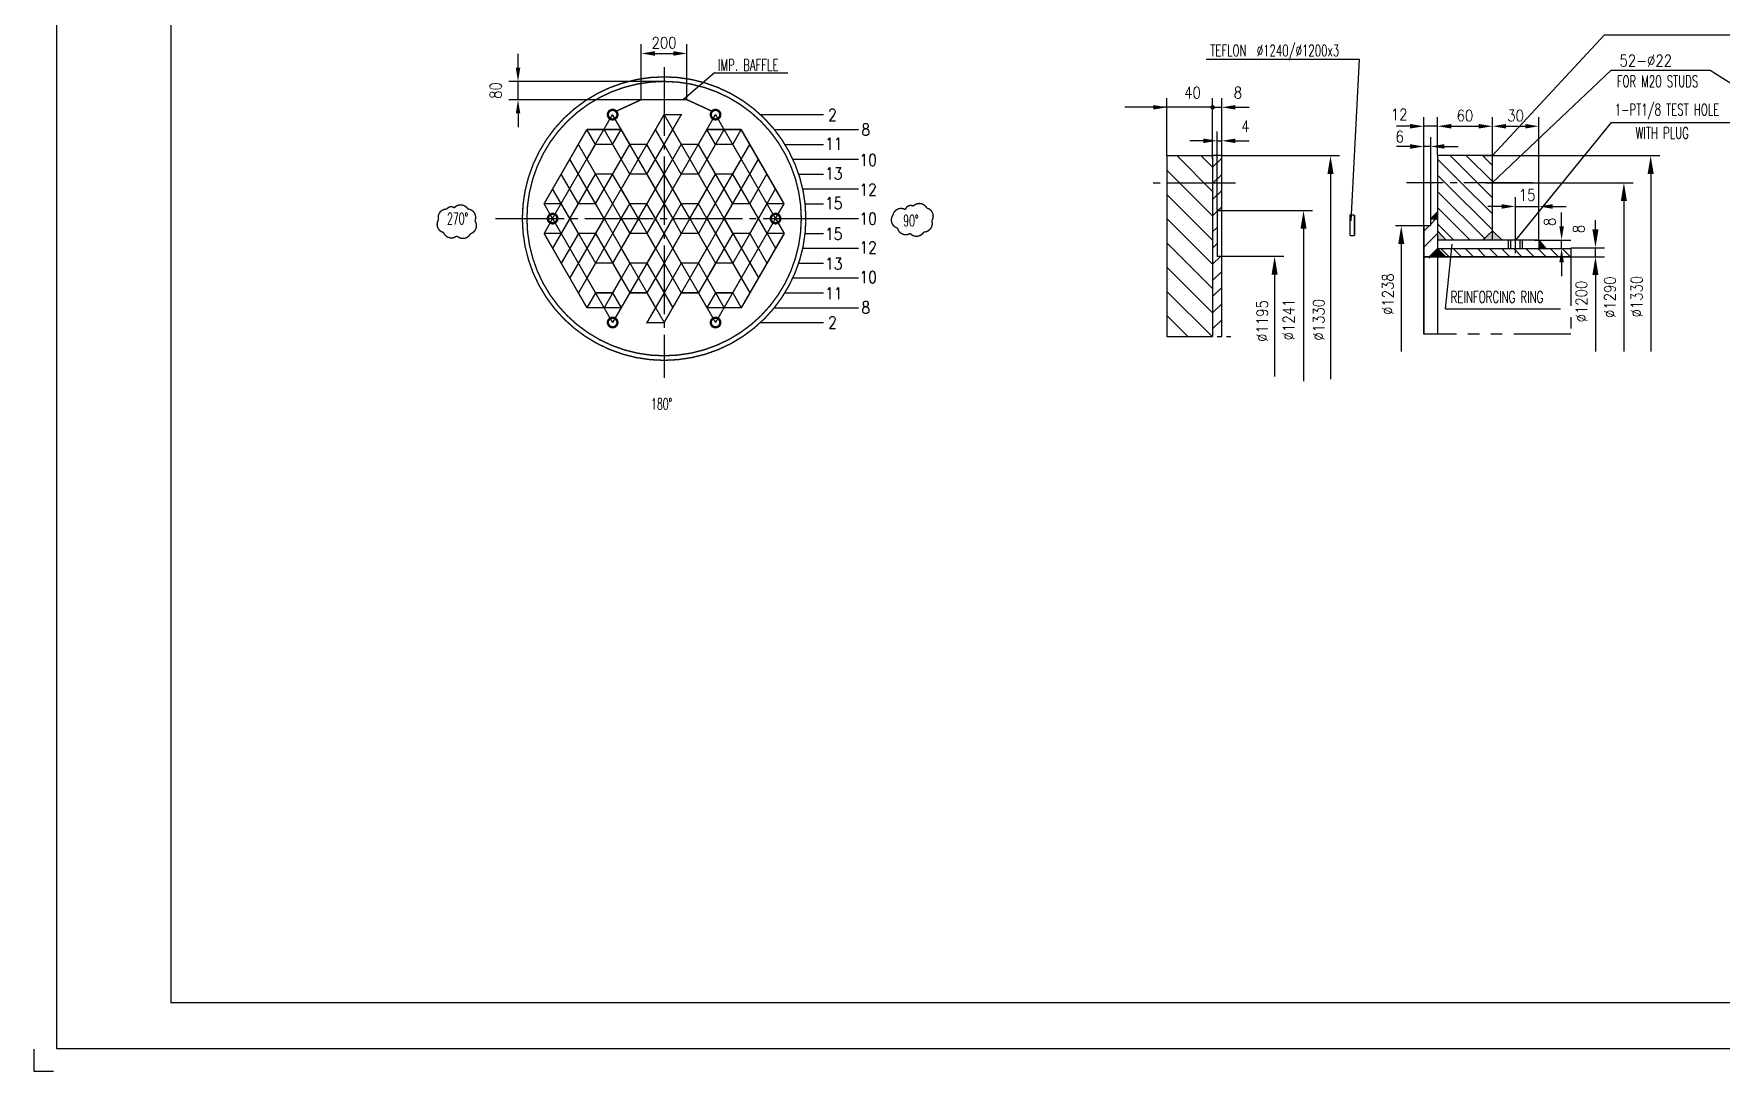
# Model space of a CAD drawing. Extents: x -5 to 1212, y -727 to 440.
# Drawn here: x -5 to 364, y -5 to 221.9 of the extents above; entities that cross this region are included whole.
import ezdxf
from ezdxf.enums import TextEntityAlignment as Align

# ---------------------------------------------------------------- set-up
doc = ezdxf.new("R2010")
doc.units = 0
doc.header["$MEASUREMENT"] = 0
for name, pattern in [('CENTER', [19.5, 15, -1.5, 1.5, -1.5]), ('DIVIDE', [15, 10, -1, 1, -1, 1, -1]), ('PHANTOM', [25, 12.5, -2.5, 2.5, -2.5, 2.5, -2.5])]:
    doc.linetypes.add(name, pattern=pattern)
doc.layers.get('0').update_dxf_attribs({"linetype": 'CONTINUOUS'})
doc.layers.get('DEFPOINTS').update_dxf_attribs({"linetype": 'CONTINUOUS'})
for name, color, linetype in [('1', 2, 'CONTINUOUS'), ('2', 1, 'CONTINUOUS'), ('3', 3, 'CENTER'), ('4', 3, 'PHANTOM'), ('DIM', 4, 'CONTINUOUS')]:
    doc.layers.add(name, color=color, linetype=linetype)
doc.styles.add('SBHZ', font='ROMANS.SHX', dxfattribs={"width": 0.85, "bigfont": 'tcc_hzdx.shx'})
doc.styles.get("Standard").update_dxf_attribs({"font": 'TXT.shx'})
doc.dimstyles.get("Standard").update_dxf_attribs({"dimtxt": 0.18, "dimasz": 0.18, "dimexe": 0.18, "dimexo": 0.0625, "dimgap": 0.09, "dimtad": 0, "dimtih": 1, "dimtoh": 1, "dimdec": 4, "dimzin": 0, "dimdsep": 46, "dimtxsty": 'Standard', "dimcen": 0.09, "dimadec": 0, "dimazin": 0, "dimtfac": 1, "dimtdec": 4, "dimtofl": 0, "dimtmove": 0, "dimatfit": 3, "dimfxl": 0, "dimtolj": 1, "dimtzin": 0, "dimarcsym": 0})

# ---------------------------------------------------------------- blocks, each defined once
blk = doc.blocks.new('*D26')
at = {"layer": 'DEFPOINTS', "color": 0}
for p in [(254.79, 198.49), (253.79, 183.24), (254.79, 183.24)]:
    blk.add_point(p, dxfattribs=at)
at = {"layer": 'DIM', "color": 0}
for p, q in [((253.79, 183.31), (253.79, 200.49)), ((254.79, 183.31), (254.79, 200.49)), ((250.79, 198.49), (247.79, 198.49)), ((253.79, 198.49), (254.79, 198.49)), ((257.79, 198.49), (260.79, 198.49))]:
    blk.add_line(p, q, dxfattribs=at)
for points in [[(250.79, 198.99), (250.79, 197.99), (253.79, 198.49)], [(257.79, 198.99), (257.79, 197.99), (254.79, 198.49)]]:
    blk.add_solid(points, dxfattribs=at)
at = {"layer": 'DIM', "color": 0, "insert": (259.96, 201.69), "char_height": 2.5, "attachment_point": 5, "style": 'SBHZ'}
blk.add_mtext('\\A1;4', dxfattribs=at)
blk = doc.blocks.new('*D59')
at = {"layer": 'DEFPOINTS', "color": 0}
for p in [(100.9, 211.48), (132.84, 211.48), (129.3, 207.48)]:
    blk.add_point(p, dxfattribs=at)
at = {"layer": 'DIM', "color": 0}
for p, q in [((100.9, 214.48), (100.9, 217.48)), ((132.78, 211.48), (98.9, 211.48)), ((100.9, 207.48), (100.9, 211.48)), ((129.24, 207.48), (98.9, 207.48)), ((100.9, 204.48), (100.9, 201.48))]:
    blk.add_line(p, q, dxfattribs=at)
for points in [[(100.4, 214.48), (101.4, 214.48), (100.9, 211.48)], [(100.4, 204.48), (101.4, 204.48), (100.9, 207.48)]]:
    blk.add_solid(points, dxfattribs=at)
at = {"layer": 'DIM', "color": 0, "insert": (96.02, 209.48), "char_height": 2.5, "attachment_point": 5, "rotation": 90, "style": 'SBHZ'}
blk.add_mtext('\\A1;80', dxfattribs=at)
blk = doc.blocks.new('*D60')
at = {"layer": 'DEFPOINTS', "color": 0}
for p in [(137.84, 217.59), (127.84, 207.48), (137.84, 207.48)]:
    blk.add_point(p, dxfattribs=at)
at = {"layer": 'DIM', "color": 0}
for p, q in [((127.84, 207.54), (127.84, 219.59)), ((137.84, 207.54), (137.84, 219.59)), ((130.84, 217.59), (134.84, 217.59))]:
    blk.add_line(p, q, dxfattribs=at)
for points in [[(130.84, 218.09), (130.84, 217.09), (127.84, 217.59)], [(134.84, 218.09), (134.84, 217.09), (137.84, 217.59)]]:
    blk.add_solid(points, dxfattribs=at)
at = {"layer": 'DIM', "color": 0, "insert": (132.84, 219.93), "char_height": 2.5, "attachment_point": 5, "style": 'SBHZ'}
blk.add_mtext('\\A1;200', dxfattribs=at)
blk = doc.blocks.new('*D115')
at = {"layer": 'DEFPOINTS', "color": 0}
for p in [(324.14, 201.67), (313.98, 195.37), (324.14, 176.78)]:
    blk.add_point(p, dxfattribs=at)
at = {"layer": 'DIM', "color": 0}
for p, q in [((313.98, 195.43), (313.98, 203.67)), ((324.14, 176.84), (324.14, 203.67)), ((316.98, 201.67), (321.14, 201.67))]:
    blk.add_line(p, q, dxfattribs=at)
for points in [[(316.98, 202.17), (316.98, 201.17), (313.98, 201.67)], [(321.14, 202.17), (321.14, 201.17), (324.14, 201.67)]]:
    blk.add_solid(points, dxfattribs=at)
at = {"layer": 'DIM', "color": 0, "insert": (319.06, 204.01), "char_height": 2.5, "attachment_point": 5, "style": 'SBHZ'}
blk.add_mtext('\\A1;30', dxfattribs=at)
blk = doc.blocks.new('*D116')
at = {"layer": 'DEFPOINTS', "color": 0}
for p in [(298.98, 197.25), (298.98, 179.91), (300.48, 179.91)]:
    blk.add_point(p, dxfattribs=at)
at = {"layer": 'DIM', "color": 0}
for p, q in [((295.98, 197.25), (292.98, 197.25)), ((298.98, 179.97), (298.98, 199.25)), ((300.48, 197.25), (298.98, 197.25)), ((300.48, 179.97), (300.48, 199.25)), ((303.48, 197.25), (306.48, 197.25))]:
    blk.add_line(p, q, dxfattribs=at)
for points in [[(295.98, 197.75), (295.98, 196.75), (298.98, 197.25)], [(303.48, 197.75), (303.48, 196.75), (300.48, 197.25)]]:
    blk.add_solid(points, dxfattribs=at)
at = {"layer": 'DIM', "color": 0, "insert": (293.7, 199.4), "char_height": 2.5, "attachment_point": 5, "style": 'SBHZ'}
blk.add_mtext('\\A1;6', dxfattribs=at)
blk = doc.blocks.new('*D117')
at = {"layer": 'DEFPOINTS', "color": 0}
for p in [(298.98, 201.67), (301.98, 195.37), (298.98, 168.05)]:
    blk.add_point(p, dxfattribs=at)
at = {"layer": 'DIM', "color": 0}
for p, q in [((298.98, 168.11), (298.98, 203.67)), ((301.98, 195.43), (301.98, 203.67)), ((295.98, 201.67), (292.98, 201.67)), ((301.98, 201.67), (298.98, 201.67)), ((304.98, 201.67), (307.98, 201.67))]:
    blk.add_line(p, q, dxfattribs=at)
for points in [[(295.98, 202.17), (295.98, 201.17), (298.98, 201.67)], [(304.98, 202.17), (304.98, 201.17), (301.98, 201.67)]]:
    blk.add_solid(points, dxfattribs=at)
at = {"layer": 'DIM', "color": 0, "insert": (293.59, 204.23), "char_height": 2.5, "attachment_point": 5, "style": 'SBHZ'}
blk.add_mtext('\\A1;12', dxfattribs=at)
blk = doc.blocks.new('*D118')
at = {"layer": 'DEFPOINTS', "color": 0}
for p in [(313.98, 201.67), (301.98, 195.31), (313.98, 195.31)]:
    blk.add_point(p, dxfattribs=at)
at = {"layer": 'DIM', "color": 0}
for p, q in [((301.98, 195.37), (301.98, 203.67)), ((313.98, 195.37), (313.98, 203.67)), ((304.98, 201.67), (310.98, 201.67))]:
    blk.add_line(p, q, dxfattribs=at)
for points in [[(304.98, 202.17), (304.98, 201.17), (301.98, 201.67)], [(310.98, 202.17), (310.98, 201.17), (313.98, 201.67)]]:
    blk.add_solid(points, dxfattribs=at)
at = {"layer": 'DIM', "color": 0, "insert": (307.98, 204.01), "char_height": 2.5, "attachment_point": 5, "style": 'SBHZ'}
blk.add_mtext('\\A1;60', dxfattribs=at)
blk = doc.blocks.new('*D119')
at = {"layer": 'DEFPOINTS', "color": 0}
for p in [(324.14, 184.13), (319, 179.41), (324.14, 179.41)]:
    blk.add_point(p, dxfattribs=at)
at = {"layer": 'DIM', "color": 0}
for p, q in [((319, 179.47), (319, 186.13)), ((324.14, 179.47), (324.14, 186.13)), ((316, 184.13), (313, 184.13)), ((319, 184.13), (324.14, 184.13)), ((327.14, 184.13), (330.14, 184.13))]:
    blk.add_line(p, q, dxfattribs=at)
for points in [[(316, 184.63), (316, 183.63), (319, 184.13)], [(327.14, 184.63), (327.14, 183.63), (324.14, 184.13)]]:
    blk.add_solid(points, dxfattribs=at)
at = {"layer": 'DIM', "color": 0, "insert": (321.57, 186.64), "char_height": 2.5, "attachment_point": 5, "style": 'SBHZ'}
blk.add_mtext('\\A1;15', dxfattribs=at)
blk = doc.blocks.new('*D120')
at = {"layer": 'DEFPOINTS', "color": 0}
for p in [(323.12, 176.78), (323.12, 174.91), (329.11, 176.78)]:
    blk.add_point(p, dxfattribs=at)
at = {"layer": 'DIM', "color": 0}
for p, q in [((329.11, 179.78), (329.11, 182.78)), ((323.18, 176.78), (331.11, 176.78)), ((323.18, 174.91), (331.11, 174.91)), ((329.11, 174.91), (329.11, 176.78)), ((329.11, 171.91), (329.11, 168.91))]:
    blk.add_line(p, q, dxfattribs=at)
for points in [[(328.61, 179.78), (329.61, 179.78), (329.11, 176.78)], [(328.61, 171.91), (329.61, 171.91), (329.11, 174.91)]]:
    blk.add_solid(points, dxfattribs=at)
at = {"layer": 'DIM', "color": 0, "insert": (326.52, 180.75), "char_height": 2.5, "attachment_point": 5, "rotation": 90, "style": 'SBHZ'}
blk.add_mtext('\\A1;8', dxfattribs=at)
blk = doc.blocks.new('*D121')
at = {"layer": 'DEFPOINTS', "color": 0}
for p in [(331.07, 175.11), (336.51, 175.11), (331.07, 173.11)]:
    blk.add_point(p, dxfattribs=at)
at = {"layer": 'DIM', "color": 0}
for p, q in [((336.51, 178.11), (336.51, 181.11)), ((331.13, 175.11), (338.51, 175.11)), ((336.51, 173.11), (336.51, 175.11)), ((331.13, 173.11), (338.51, 173.11)), ((336.51, 170.11), (336.51, 167.11))]:
    blk.add_line(p, q, dxfattribs=at)
for points in [[(336.01, 178.11), (337.01, 178.11), (336.51, 175.11)], [(336.01, 170.11), (337.01, 170.11), (336.51, 173.11)]]:
    blk.add_solid(points, dxfattribs=at)
at = {"layer": 'DIM', "color": 0, "insert": (332.85, 179.2), "char_height": 2.5, "attachment_point": 5, "rotation": 90, "style": 'SBHZ'}
blk.add_mtext('\\A1;8', dxfattribs=at)

msp = doc.modelspace()

# ---------------------------------------------------------------- hatches: boundary and pattern name
at = {"layer": 'DIM'}
h = msp.add_hatch(dxfattribs=at)
h.set_pattern_fill('ANSI31', color=256, scale=30, angle=90, style=0)
h.paths.add_polyline_path([(242.79156, 189.2438), (242.79156, 155.67476), (252.79156, 155.67476), (252.79156, 189.2438)])
h.paths.add_polyline_path([(242.79156, 195.2438), (242.79156, 189.2438), (252.79156, 189.2438), (252.79156, 195.2438)])
h = msp.add_hatch(dxfattribs=at)
h.set_pattern_fill('ANSI31', color=256, scale=20, style=0)
h.paths.add_polyline_path([(254.79156, 189.2438), (252.79156, 189.2438), (252.79156, 155.67476), (254.79156, 155.67476), (254.79156, 173.2438), (253.79156, 173.2438), (253.79156, 183.2438), (254.79156, 183.2438)])
h.paths.add_polyline_path([(254.79156, 195.3063), (252.79156, 195.3063), (252.79156, 194.56182), (252.79156, 189.2438), (254.79156, 189.2438)])
h = msp.add_hatch(dxfattribs=at)
h.set_pattern_fill('ANSI31', color=256, scale=20, angle=90, style=0)
h.set_pattern_definition([(45, (580.0742, 0.2282), (1.767767, -1.767767), [])])
h.paths.add_polyline_path([(301.97844, 173.95598), (301.33656, 172.84422), (298.97844, 172.84422), (298.97844, 179.91009), (300.47844, 179.91009), (300.47844, 181.41009), (301.97844, 181.41009)])
for points in [[(301.97844, 182.91009), (300.47844, 181.41009), (301.97844, 181.41009)], [(325.71031, 174.91009), (324.13815, 176.78225), (324.13815, 174.91009)]]:
    msp.add_hatch(color=256, dxfattribs=at).paths.add_polyline_path(points)
h = msp.add_hatch(color=256, dxfattribs=at)
h.paths.add_polyline_path([(301.97844, 178.77203), (301.97844, 176.78225), (303.82876, 176.78225)])
h.paths.add_polyline_path([(311.82811, 176.78225), (313.97844, 176.78225), (313.97844, 178.77203)])
h.paths.add_polyline_path([(313.97844, 176.78225), (316.12876, 176.78225), (313.97844, 178.77203)])
h = msp.add_hatch(color=256, dxfattribs=at)
h.paths.add_polyline_path([(301.97844, 174.91009), (300.17844, 173.11009), (301.97844, 173.11009)])
h.paths.add_polyline_path([(301.97844, 174.91009), (301.97844, 173.11009), (303.77844, 173.11009)])

# ---------------------------------------------------------------- linework, layer by layer
at = {"color": 0, "linetype": 'ByBlock'}
for p, q in [((242.79156, 195.3063), (242.79156, 207.81621)), ((252.79156, 195.3063), (252.79156, 207.81621)), ((252.79156, 204.20892), (252.79156, 207.81621)), ((254.79156, 199.83947), (254.79156, 207.81621)), ((252.79156, 205.81621), (242.79156, 205.81621)), ((252.79156, 205.81621), (242.79156, 205.81621)), ((249.79156, 205.81621), (244.79156, 205.81621)), ((252.79156, 205.81621), (254.79156, 205.81621)), ((252.79156, 205.81621), (254.79156, 205.81621)), ((255.79156, 205.81621), (258.79156, 205.81621)), ((257.79156, 205.81621), (260.79156, 205.81621))]:
    msp.add_line(p, q, dxfattribs=at)
for points in [[(239.79156, 206.31621), (239.79156, 205.31621), (242.79156, 205.81621)], [(257.79156, 206.31621), (257.79156, 205.31621), (254.79156, 205.81621)]]:
    msp.add_solid(points, dxfattribs=at)
at = {"layer": '1'}
for p, q in [((0, 420), (0, 0)), ((0, 0), (594, 0)), ((-5, -0.20531), (-5, -5)), ((-5, -5), (-0.70497, -5))]:
    msp.add_line(p, q, dxfattribs=at)
at = {"layer": '2', "const_width": 0.3}
msp.add_lwpolyline([(25, 10), (584, 10), (584, 410), (25, 410)], close=True, dxfattribs=at)
for points in [[(101.84234, 181.47576, 1), (163.84234, 181.47576, 1)], [(102.84234, 181.47576, 1), (162.84234, 181.47576, 1)]]:
    msp.add_lwpolyline(points, format="xyb", close=True, dxfattribs=at)
at = {"layer": '2', "color": 6, "const_width": 0.3}
for points in [[(122.32662, 204.94327), (127.84234, 207.47576)], [(127.84234, 207.47576), (132.84234, 207.47576)], [(137.84234, 207.47576), (132.84234, 207.47576)], [(143.35806, 204.94327), (137.84234, 207.47576)]]:
    msp.add_lwpolyline(points, dxfattribs=at)
at = {"layer": '2', "const_width": 0.3}
for points in [[(242.79156, 195.2438), (242.79156, 155.67476)], [(252.79156, 195.2438), (242.79156, 195.2438)], [(254.79156, 195.3063), (252.79156, 195.3063)], [(252.79156, 155.67476), (252.79156, 195.2438)], [(254.79156, 155.67476), (254.79156, 195.3063)], [(301.97844, 195.3063), (313.97844, 195.3063)], [(301.97844, 183.46009), (301.97844, 195.3063)], [(313.97844, 176.78225), (313.97844, 195.3063)], [(254.79156, 183.2438), (253.79156, 183.2438), (253.79156, 173.2438), (254.79156, 173.2438)], [(283.81525, 182.2438), (282.81525, 182.2438), (282.81525, 177.7438)], [(283.81525, 182.2438), (283.81525, 177.7438)], [(300.47844, 181.41009), (301.97844, 182.91009)], [(300.47844, 181.41009), (300.47844, 179.91009)], [(301.97844, 181.41009), (300.47844, 181.41009)], [(301.97844, 156.19457), (301.97844, 183.46009)], [(283.81525, 177.7438), (282.81525, 177.7438)], [(298.97844, 179.91009), (298.97844, 156.19457)], [(300.47844, 179.91009), (298.97844, 179.91009)], [(303.77844, 173.11009), (301.97844, 174.91009), (300.17844, 173.11009)], [(324.13815, 176.78225), (301.97844, 176.78225)], [(331.13008, 174.91009), (301.97844, 174.91009)], [(317.96689, 174.91009), (317.96689, 176.78225)], [(320.03051, 174.91009), (320.03051, 176.78225)], [(324.13815, 174.91009), (324.13815, 176.78225)], [(325.71031, 174.91009), (324.13815, 176.78225)], [(298.97844, 173.11009), (311.08601, 173.11009)], [(331.13008, 173.11009), (311.08601, 173.11009)]]:
    msp.add_lwpolyline(points, dxfattribs=at)
at = {"layer": '3'}
for p, q in [((132.84234, 214.57754), (132.84234, 146.65395)), ((257.79572, 189.2438), (238.786, 189.2438)), ((322.73237, 189.31009), (295.20185, 189.31009)), ((96.0015, 181.47576), (165.03362, 181.47576)), ((318.9987, 173.91118), (318.9987, 179.41009))]:
    msp.add_line(p, q, dxfattribs=at)
at = {"layer": '4'}
for p, q in [((331.13008, 174.91009), (331.13008, 156.19457)), ((331.13008, 156.19457), (298.97844, 156.19457))]:
    msp.add_line(p, q, dxfattribs=at)
at = {"layer": '4', "linetype": 'DIVIDE'}
msp.add_line((242.79156, 155.67476), (257.29267, 155.67476), dxfattribs=at)
at = {"layer": 'DEFPOINTS', "color": 0, "linetype": 'ByBlock'}
for p in [(242.79156, 205.81621), (252.79156, 204.14642), (254.79156, 205.81621), (254.79156, 199.77697), (242.79156, 195.2438), (252.79156, 195.2438), (253.79156, 183.2438), (300.47844, 179.91009), (253.79156, 173.2438)]:
    msp.add_point(p, dxfattribs=at)
at = {"layer": 'DIM'}
for p, q in [((313.97844, 195.3063), (338.40922, 221.60093)), ((366.32755, 221.60093), (338.40922, 221.60093)), ((251.41668, 216.36426), (284.89629, 216.36426)), ((283.06562, 180.98223), (284.89629, 216.36426)), ((313.91594, 189.31009), (339.96606, 213.91232)), ((339.96606, 213.91232), (361.6281, 213.91232)), ((361.6281, 213.91232), (400.18572, 189.51559)), ((252.79156, 194.56182), (252.79156, 207.81111)), ((108.46731, 181.47576), (121.59235, 204.20901)), ((119.71732, 181.47576), (132.84234, 204.20896)), ((132.84234, 184.72346), (121.59235, 204.20901)), ((132.84234, 184.72346), (144.09233, 204.20901)), ((145.96736, 181.47576), (132.84234, 204.20896)), ((157.21737, 181.47576), (144.09233, 204.20901)), ((153.91843, 204.20896), (167.73193, 204.20896)), ((242.79156, 205.81621), (233.57557, 205.81621)), ((106.59231, 184.72336), (115.96732, 200.96136)), ((117.84232, 197.71376), (115.96732, 200.96136)), ((125.34233, 191.21856), (119.71731, 200.96138)), ((121.59233, 197.71376), (123.46736, 200.96141)), ((132.84234, 197.71376), (130.96734, 200.96136)), ((132.84234, 197.71376), (134.71734, 200.96136)), ((140.34235, 191.21856), (145.96737, 200.96138)), ((144.09235, 197.71376), (142.21732, 200.96141)), ((147.84236, 197.71376), (149.71736, 200.96136)), ((159.09237, 184.72336), (149.71736, 200.96136)), ((156.95274, 200.96136), (175.31916, 200.96136)), ((339.96074, 202.47624), (318.9987, 176.78225)), ((339.96074, 202.47624), (367.69026, 202.47624)), ((123.46733, 181.47576), (114.09232, 197.71376)), ((117.84232, 184.72336), (125.34236, 197.71381)), ((129.09234, 191.21856), (132.84234, 197.71376)), ((132.84234, 191.21875), (129.09239, 197.71385)), ((132.84234, 191.21875), (136.59229, 197.71385)), ((136.59234, 191.21856), (132.84234, 197.71376)), ((140.34232, 197.71381), (136.59229, 197.71385)), ((147.84236, 184.72336), (140.34232, 197.71381)), ((142.21735, 181.47576), (151.59236, 197.71376)), ((159.2493, 197.71376), (167.73193, 197.71376)), ((119.71732, 181.47576), (112.21731, 194.46616)), ((145.96736, 181.47576), (153.46737, 194.46616)), ((160.98927, 194.46616), (175.31916, 194.46616)), ((307.17537, 189.31009), (301.97844, 194.50702)), ((310.7109, 189.31009), (304.71469, 195.3063)), ((313.97844, 189.57809), (308.25023, 195.3063)), ((313.97844, 193.11363), (311.78576, 195.3063)), ((114.09232, 184.72336), (110.34231, 191.21856)), ((112.21731, 181.47576), (117.84232, 191.21856)), ((127.21733, 181.47576), (121.59233, 191.21856)), ((127.21733, 181.47576), (132.84234, 191.21856)), ((138.46735, 181.47576), (132.84234, 191.21856)), ((138.46735, 181.47576), (144.09235, 191.21856)), ((153.46737, 181.47576), (147.84236, 191.21856)), ((151.59236, 184.72336), (155.34237, 191.21856)), ((162.27154, 191.21856), (167.73193, 191.21856)), ((303.63984, 189.31009), (301.97844, 190.97149)), ((313.81873, 179.1312), (303.63984, 189.31009)), ((313.97844, 182.50702), (307.17537, 189.31009)), ((313.97844, 186.04256), (310.7109, 189.31009)), ((108.46731, 181.47576), (106.59231, 184.72336)), ((112.21731, 181.47576), (108.46731, 187.97096)), ((123.46733, 181.47576), (125.34233, 184.72336)), ((130.96734, 181.47576), (129.09234, 184.72336)), ((132.84234, 184.72336), (130.96734, 181.47576)), ((132.84234, 184.72336), (134.71734, 181.47576)), ((134.71734, 181.47576), (136.59234, 184.72336)), ((142.21735, 181.47576), (140.34235, 184.72336)), ((153.46737, 181.47576), (157.21737, 187.97096)), ((157.21737, 181.47576), (159.09237, 184.72336)), ((163.15426, 187.97096), (175.31916, 187.97096)), ((163.67176, 184.72336), (167.73193, 184.72336)), ((312.36411, 177.05028), (301.97844, 187.43596)), ((108.46731, 181.47576), (106.59231, 178.22816)), ((108.46731, 181.47576), (121.59235, 158.74252)), ((112.21731, 181.47576), (108.46731, 174.98056)), ((112.21731, 181.47576), (117.84232, 171.73296)), ((119.71732, 181.47576), (112.21731, 168.48536)), ((123.46733, 181.47576), (114.09232, 165.23776)), ((119.71732, 181.47576), (132.84234, 158.74257)), ((127.21733, 181.47576), (121.59233, 171.73296)), ((123.46733, 181.47576), (125.34233, 178.22816)), ((127.21733, 181.47576), (132.84234, 171.73297)), ((130.96734, 181.47576), (129.09234, 178.22816)), ((132.84234, 178.22817), (130.96734, 181.47576)), ((145.96736, 181.47576), (132.84234, 158.74257)), ((138.46735, 181.47576), (132.84234, 171.73297)), ((132.84234, 178.22817), (134.71734, 181.47576)), ((134.71734, 181.47576), (136.59234, 178.22816)), ((138.46735, 181.47576), (144.09235, 171.73296)), ((142.21735, 181.47576), (140.34235, 178.22816)), ((142.21735, 181.47576), (151.59236, 165.23776)), ((157.21737, 181.47576), (144.09233, 158.74252)), ((145.96736, 181.47576), (153.46737, 168.48536)), ((153.46737, 181.47576), (147.84236, 171.73296)), ((153.46737, 181.47576), (157.21737, 174.98056)), ((157.21737, 181.47576), (159.09237, 178.22816)), ((163.52717, 181.47576), (175.31916, 181.47576)), ((309.09661, 176.78225), (301.97844, 183.90042)), ((106.59231, 178.22816), (115.96732, 161.99016)), ((114.09232, 178.22816), (110.34231, 171.73296)), ((117.84232, 178.22816), (125.34236, 165.23772)), ((132.84234, 178.22807), (121.59235, 158.74252)), ((132.84234, 178.22807), (144.09233, 158.74252)), ((147.84236, 178.22816), (140.34232, 165.23772)), ((159.09237, 178.22816), (149.71736, 161.99016)), ((151.59236, 178.22816), (155.34237, 171.73296)), ((163.67176, 178.22816), (167.73193, 178.22816)), ((305.56107, 176.78225), (301.97844, 180.36489)), ((301.97844, 178.77203), (303.82876, 176.78225)), ((313.97844, 178.77203), (311.82811, 176.78225)), ((313.97844, 178.77203), (316.12876, 176.78225)), ((163.15426, 174.98056), (175.31916, 174.98056)), ((302.72985, 174.91009), (304.52985, 173.11009)), ((303.73478, 161.76917), (305.20819, 175.85211)), ((305.3815, 174.91009), (307.1815, 173.11009)), ((308.03315, 174.91009), (309.83315, 173.11009)), ((310.6848, 174.91009), (312.4848, 173.11009)), ((313.33645, 174.91009), (315.13645, 173.11009)), ((315.9881, 174.91009), (317.7881, 173.11009)), ((317.46689, 174.91009), (317.46689, 176.78225)), ((318.63975, 174.91009), (320.43975, 173.11009)), ((318.99371, 174.91009), (318.9987, 174.91508)), ((320.53051, 174.91009), (320.53051, 176.78225)), ((321.2914, 174.91009), (323.0914, 173.11009)), ((323.94305, 174.91009), (325.74305, 173.11009)), ((326.5947, 174.91009), (328.3947, 173.11009)), ((329.24635, 174.91009), (331.04635, 173.11009)), ((125.34233, 171.73296), (119.71731, 161.99014)), ((129.09234, 171.73296), (132.84234, 165.23777)), ((132.84234, 171.73278), (129.09239, 165.23767)), ((136.59234, 171.73296), (132.84234, 165.23777)), ((132.84234, 171.73278), (136.59229, 165.23767)), ((140.34235, 171.73296), (145.96737, 161.99014)), ((162.27154, 171.73296), (167.73193, 171.73296)), ((160.98927, 168.48536), (175.31916, 168.48536)), ((117.84232, 165.23776), (115.96732, 161.99016)), ((121.59233, 165.23776), (123.46736, 161.99012)), ((132.84234, 165.23777), (129.09233, 158.74257)), ((132.84234, 165.23777), (134.71734, 161.99017)), ((144.09235, 165.23776), (142.21732, 161.99012)), ((147.84236, 165.23776), (149.71736, 161.99016)), ((159.2493, 165.23776), (167.73193, 165.23776)), ((153.91843, 158.74256), (167.73193, 158.74256)), ((156.95274, 161.99016), (175.31916, 161.99016)), ((303.73478, 161.76917), (328.86973, 161.76917))]:
    msp.add_line(p, q, dxfattribs=at)
at = {"layer": 'DIM', "color": 6}
for q in [(137.00543, 207.47576), (159.89779, 213.34944)]:
    msp.add_line((143.83364, 213.34944), q, dxfattribs=at)
at = {"layer": 'DIM', "linetype": 'ByBlock'}
for p, q in [((254.79156, 195.2438), (280.56867, 195.2438)), ((311.82231, 195.2438), (350.58444, 195.2438)), ((278.56867, 191.2438), (278.56867, 146.34011)), ((312.54402, 189.31009), (344.72856, 189.31009)), ((348.58444, 191.2438), (348.58444, 152.39877)), ((342.72856, 185.31009), (342.72856, 152.39877)), ((254.79156, 183.2438), (274.66737, 183.2438)), ((272.66737, 179.2438), (272.66737, 145.92369)), ((300.13669, 179.91009), (292.75821, 179.91009)), ((294.04166, 175.91009), (294.04166, 152.39877)), ((254.79156, 173.2438), (268.3492, 173.2438)), ((331.13008, 173.11009), (338.50507, 173.11009)), ((266.3492, 169.2438), (266.3492, 146.92309)), ((336.50507, 169.11009), (336.50507, 152.39877))]:
    msp.add_line(p, q, dxfattribs=at)
at = {"layer": 'DIM', "const_width": 0.3}
for points in [[(115.96732, 200.96136), (123.46736, 200.96141), (125.34236, 197.71381), (129.09239, 197.71385), (132.84234, 204.20896)], [(132.84234, 204.20896), (136.59235, 204.20896), (134.71734, 200.96136)], [(106.59231, 184.72336), (115.96732, 200.96136)], [(149.71736, 200.96136), (142.21732, 200.96141), (140.34232, 197.71381), (136.59229, 197.71385), (134.71734, 200.96136)], [(149.71736, 200.96136), (142.21732, 200.96141)], [(159.09237, 184.72336), (149.71736, 200.96136)], [(121.59233, 197.71376), (117.84232, 197.71376), (115.96732, 194.46616), (117.84232, 191.21856), (121.59233, 191.21856), (123.46733, 194.46616), (121.59233, 197.71376)], [(144.09235, 197.71376), (147.84236, 197.71376), (149.71736, 194.46616), (147.84236, 191.21856), (144.09235, 191.21856), (142.21735, 194.46616), (144.09235, 197.71376)], [(129.09234, 191.21856), (125.34233, 191.21856), (123.46733, 187.97096), (125.34233, 184.72336), (129.09234, 184.72336), (130.96734, 187.97096), (129.09234, 191.21856)], [(136.59234, 191.21856), (140.34235, 191.21856), (142.21735, 187.97096), (140.34235, 184.72336), (136.59234, 184.72336), (134.71734, 187.97096), (136.59234, 191.21856)], [(106.59231, 184.72336), (110.34231, 184.72336), (112.21731, 181.47576)], [(117.84232, 184.72336), (114.09232, 184.72336), (112.21731, 181.47576), (114.09232, 178.22816), (117.84232, 178.22816), (119.71732, 181.47576), (117.84232, 184.72336)], [(147.84236, 184.72336), (151.59236, 184.72336), (153.46737, 181.47576), (151.59236, 178.22816), (147.84236, 178.22816), (145.96736, 181.47576), (147.84236, 184.72336)], [(159.09237, 184.72336), (155.34237, 184.72336), (153.46737, 181.47576)], [(106.59231, 178.22816), (110.34231, 178.22816), (112.21731, 181.47576)], [(159.09237, 178.22816), (155.34237, 178.22816), (153.46737, 181.47576)], [(106.59231, 178.22816), (115.96732, 161.99016)], [(129.09234, 171.73296), (125.34233, 171.73296), (123.46733, 174.98056), (125.34233, 178.22816), (129.09234, 178.22816), (130.96734, 174.98056), (129.09234, 171.73296)], [(136.59234, 171.73296), (140.34235, 171.73296), (142.21735, 174.98056), (140.34235, 178.22816), (136.59234, 178.22816), (134.71734, 174.98056), (136.59234, 171.73296)], [(159.09237, 178.22816), (149.71736, 161.99016)], [(121.59233, 165.23776), (117.84232, 165.23776), (115.96732, 168.48536), (117.84232, 171.73296), (121.59233, 171.73296), (123.46733, 168.48536), (121.59233, 165.23776)], [(144.09235, 165.23776), (147.84236, 165.23776), (149.71736, 168.48536), (147.84236, 171.73296), (144.09235, 171.73296), (142.21735, 168.48536), (144.09235, 165.23776)], [(115.96732, 161.99016), (123.46736, 161.99012), (125.34236, 165.23772), (129.09239, 165.23767), (130.96734, 161.99017)], [(149.71736, 161.99016), (142.21732, 161.99012), (140.34232, 165.23772), (136.59229, 165.23767), (132.84234, 158.74257)], [(132.84234, 158.74257), (129.09233, 158.74257), (130.96734, 161.99017)]]:
    msp.add_lwpolyline(points, dxfattribs=at)
at = {"layer": 'DIM'}
for points, const_width in [([(120.55387, 204.20896, 1), (122.63079, 204.20896, 1)], 0.51923), ([(145.13081, 204.20896, -1), (143.05389, 204.20896, -1)], 0.51923), ([(253.04156, 205.81621, -1), (252.54156, 205.81621, -1)], 0.5), ([(109.50577, 181.47576, -1), (107.42885, 181.47576, -1)], 0.51923), ([(109.50577, 181.47576, 1), (107.42885, 181.47576, 1)], 0.51923), ([(156.17891, 181.47576, 1), (158.25583, 181.47576, 1)], 0.51923), ([(156.17891, 181.47576, -1), (158.25583, 181.47576, -1)], 0.51923), ([(120.55387, 158.74256, -1), (122.63079, 158.74256, -1)], 0.51923), ([(145.13081, 158.74256, 1), (143.05389, 158.74256, 1)], 0.51923)]:
    msp.add_lwpolyline(points, format="xyb", close=True, dxfattribs=dict(at, const_width=const_width))
at = {"layer": 'DIM', "const_width": 0.3}
msp.add_lwpolyline([(136.59229, 197.71385), (136.59229, 197.71385)], close=True, dxfattribs=at)
at = {"layer": 'DIM'}
for points in [[(85.40132, 183.55098, 0.3, 0.3, 0.52056705), (83.51702, 181.21657, 0.3, 0.3, 0.52056705), (84.61347, 178.42412, 0.3, 0.3, 0.52056705), (87.52196, 177.6888, 0.3, 0.3, 0.52056705), (90.48444, 178.16174, 0.3, 0.3, 0.52056705), (91.46611, 180.99659, 0.3, 0.3, 0.52056705), (89.92536, 183.5707, 0.3, 0.3, 0.52056705), (86.93392, 183.79717, 0.3, 0.3, 0.52056705)], [(185.63651, 183.43001, 0.3, 0.3, 0.52056705), (182.88561, 182.23312, 0.3, 0.3, 0.52056705), (183.88115, 179.40312, 0.3, 0.3, 0.52056705), (186.64587, 178.23851, 0.3, 0.3, 0.52056705), (189.63018, 178.54489, 0.3, 0.3, 0.52056705), (191.37381, 180.98615, 0.3, 0.3, 0.52056705), (190.28819, 183.78284, 0.3, 0.3, 0.52056705), (187.31675, 184.19578, 0.3, 0.3, 0.52056705)]]:
    msp.add_lwpolyline(points, format="xyseb", close=True, dxfattribs=at)
at = {"layer": 'DIM', "linetype": 'ByBlock'}
for points in [[(279.23534, 191.2438), (277.90201, 191.2438), (278.56867, 195.2438)], [(349.2511, 191.2438), (347.91777, 191.2438), (348.58444, 195.2438)], [(343.39522, 185.31009), (342.06189, 185.31009), (342.72856, 189.31009)], [(272.0007, 179.2438), (273.33403, 179.2438), (272.66737, 183.2438)], [(294.70833, 175.91009), (293.37499, 175.91009), (294.04166, 179.91009)], [(337.17174, 179.11009), (335.8384, 179.11009), (336.50507, 175.11009)], [(265.68253, 169.2438), (267.01587, 169.2438), (266.3492, 173.2438)], [(337.17174, 169.11009), (335.8384, 169.11009), (336.50507, 173.11009)]]:
    msp.add_solid(points, dxfattribs=at)

# ---------------------------------------------------------------- texts
at = {"color": 0, "linetype": 'ByBlock', "char_height": 2.5, "attachment_point": 5, "style": 'SBHZ'}
for s, insert in [('40', (248.40009, 209.01621)), ('8', (258.3109, 209.00919))]:
    msp.add_mtext(s, dxfattribs=dict(at, insert=insert))
at = {"layer": 'DIM', "style": 'SBHZ'}
for s, height, width, p in [('TEFLON  %%c1240/%%c1200x3', 2.5, 0.65, (252.27729, 216.98118)), ('52-%%c22', 2.5, 0.85, (341.78199, 214.76696)), ('FOR M20 STUDS', 2.5, 0.65, (341.16313, 210.25295)), ('1-PT1/8 TEST HOLE', 2.5, 0.65, (340.73801, 204.05404)), ('2', 2.59615, 0.85, (168.71863, 202.88508)), ('8', 2.59615, 0.85, (176.00753, 199.63748)), ('WITH PLUG', 2.5, 0.65, (345.30327, 198.94249)), ('11', 2.596153, 0.85, (168.06822, 196.52285)), ('10', 2.596153, 0.85, (175.56459, 192.99476)), ('13', 2.596153, 0.85, (168.06822, 190.02765)), ('12', 2.596153, 0.85, (175.56459, 186.49956)), ('15', 2.596153, 0.85, (168.06822, 183.53245)), (' 270%%d', 2.5, 0.6, (84.33962, 180.21567)), ('10', 2.596153, 0.85, (175.56459, 180.16504)), (' 90%%d', 2.5, 0.6, (184.10748, 179.79818)), ('REINFORCING RING', 2.5, 0.65, (304.85277, 163.08334)), ('2', 2.59615, 0.85, (168.71863, 157.47029)), (' 180%%d', 2.5, 0.6, (128.94887, 139.69114))]:
    msp.add_text(s, height=height, dxfattribs=dict(at, width=width)).set_placement(p)
at = {"layer": 'DIM', "color": 6, "style": 'SBHZ', "width": 0.65}
msp.add_text('IMP. BAFFLE', height=2.5, dxfattribs=at).set_placement((144.6211, 213.82138))
at = {"layer": 'DIM', "style": 'SBHZ', "width": 0.85}
for s, height, p in [('15', 2.596153, (168.06822, 176.82292)), ('12', 2.596153, (175.56459, 173.85581)), ('13', 2.596153, (168.06822, 170.32772)), ('10', 2.596153, (175.56459, 167.36061)), ('11', 2.596153, (168.06822, 163.83252)), ('8', 2.59615, (176.00753, 160.71789))]:
    msp.add_text(s, height=height, rotation=360, dxfattribs=at).set_placement(p)
at = {"layer": 'DIM', "linetype": 'ByBlock', "style": 'SBHZ', "width": 0.85}
for s, p in [('%%C1238', (291.12656, 164.9503)), ('%%C1200', (333.44728, 163.33156)), ('%%C1290', (339.67239, 164.29359)), ('%%C1330', (345.52664, 164.40939)), ('%%C1195', (263.63404, 159.06948)), ('%%C1241', (269.41698, 159.41554)), ('%%C1330', (275.99857, 159.34104))]:
    msp.add_text(s, height=2.5, rotation=90, dxfattribs=at).set_placement(p, align=Align.MIDDLE_CENTER)

# ---------------------------------------------------------------- dimensions: what is measured, and where the dimension line sits
at = {"layer": 'DIM'}
for base, p1, p2, text, override, picture, middle in [((137.84234, 217.59446), (127.84234, 207.47576), (137.84234, 207.47576), '200', {"dimtxt": 2.5, "dimasz": 3, "dimexe": 2, "dimgap": 1.09, "dimtad": 1, "dimtih": 0, "dimtoh": 0, "dimtxsty": 'SBHZ', "dimsah": 1, "dimtofl": 1, "dimtmove": 2, "dimtvp": 0.3125}, '*D60', (132.84234, 219.93446)), ((313.97844, 201.66781), (301.97844, 195.3063), (313.97844, 195.3063), '60', {"dimtxt": 2.5, "dimasz": 3, "dimexe": 2, "dimgap": 1.09, "dimtad": 1, "dimtih": 0, "dimtoh": 0, "dimtxsty": 'SBHZ', "dimcen": 225, "dimtofl": 1, "dimtmove": 2, "dimtvp": 0.3125}, '*D118', (307.97844, 204.00781)), ((324.13815, 201.66781), (313.97844, 195.3688), (324.13815, 176.78225), '30', {"dimtxt": 2.5, "dimasz": 3, "dimexe": 2, "dimgap": 1.09, "dimtad": 1, "dimtih": 0, "dimtoh": 0, "dimtxsty": 'SBHZ', "dimcen": 225, "dimtofl": 1, "dimtmove": 2, "dimtvp": 0.3125}, '*D115', (319.05829, 204.00781))]:
    dim = msp.add_linear_dim(base=base, p1=p1, p2=p2, text=text, dimstyle='Standard', override=override, dxfattribs=at)
    dim.commit()
    dim.dimension.update_dxf_attribs({"geometry": picture, "text_midpoint": middle})
dim = msp.add_linear_dim(base=(100.90352, 211.47576), p1=(129.2978, 207.47576), p2=(132.84234, 211.47576), angle=90, text='80', dimstyle='Standard', override={"dimtxt": 2.5, "dimasz": 3, "dimexe": 2, "dimgap": 1.09, "dimtad": 1, "dimtih": 0, "dimtoh": 0, "dimtxsty": 'SBHZ', "dimsah": 1, "dimtofl": 1, "dimtmove": 2, "dimtvp": 0.3125}, dxfattribs=at)
dim.commit()
dim.dimension.update_dxf_attribs({"geometry": '*D59', "text_midpoint": (96.01852, 209.47576)})
for base, p1, p2, text, override, picture, middle in [((254.79156, 198.48724), (253.79156, 183.2438), (254.79156, 183.2438), '4', {"dimtxt": 2.5, "dimasz": 3, "dimexe": 2, "dimgap": 1.09, "dimtad": 1, "dimtih": 0, "dimtoh": 0, "dimtxsty": 'SBHZ', "dimsah": 1, "dimtofl": 1, "dimtmove": 2, "dimtvp": 0.3125}, '*D26', (259.96077, 201.68724)), ((298.97844, 201.66781), (301.97844, 195.3688), (298.97844, 168.05233), '12', {"dimtxt": 2.5, "dimasz": 3, "dimexe": 2, "dimgap": 1.09, "dimtad": 1, "dimtih": 0, "dimtoh": 0, "dimtxsty": 'SBHZ', "dimcen": 225, "dimtofl": 1, "dimtmove": 2, "dimtvp": 0.3125}, '*D117', (293.59331, 204.22516)), ((298.97844, 197.24897), (300.47844, 179.91009), (298.97844, 179.91009), '6', {"dimtxt": 2.5, "dimasz": 3, "dimexe": 2, "dimgap": 1.09, "dimtad": 1, "dimtih": 0, "dimtoh": 0, "dimtxsty": 'SBHZ', "dimcen": 225, "dimtofl": 1, "dimtmove": 2, "dimtvp": 0.3125}, '*D116', (293.69632, 199.40144)), ((324.13815, 184.127), (318.9987, 179.41009), (324.13815, 179.41009), '15', {"dimtxt": 2.5, "dimasz": 3, "dimexe": 2, "dimgap": 1.09, "dimtad": 1, "dimtih": 0, "dimtoh": 0, "dimtxsty": 'SBHZ', "dimcen": 225, "dimtofl": 1, "dimtmove": 2, "dimtvp": 0.3125}, '*D119', (321.56843, 186.63664))]:
    dim = msp.add_linear_dim(base=base, p1=p1, p2=p2, text=text, dimstyle='Standard', override=override, dxfattribs=at)
    dim.commit()
    dim.dimension.update_dxf_attribs({"geometry": picture, "text_midpoint": middle, "dimtype": 160})
for base, p1, p2, angle, override, picture, middle in [((329.11173, 176.78225), (323.12102, 174.91009), (323.12102, 176.78225), 90, {"dimtxt": 2.5, "dimasz": 3, "dimexe": 2, "dimgap": 1.09, "dimtad": 1, "dimtih": 0, "dimtoh": 0, "dimtxsty": 'SBHZ', "dimcen": 225, "dimtofl": 1, "dimtmove": 2, "dimtvp": 0.3125}, '*D120', (326.51522, 180.75013)), ((336.50507, 175.11009), (331.06758, 173.11009), (331.06758, 175.11009), 270, {"dimtxt": 2.5, "dimasz": 3, "dimexe": 2, "dimgap": 1.09, "dimtad": 1, "dimtih": 0, "dimtoh": 0, "dimtxsty": 'SBHZ', "dimsah": 1, "dimtofl": 1, "dimtmove": 2, "dimtvp": 0.3125}, '*D121', (332.85386, 179.20359))]:
    dim = msp.add_linear_dim(base=base, p1=p1, p2=p2, angle=angle, text='8', dimstyle='Standard', override=override, dxfattribs=at)
    dim.commit()
    dim.dimension.update_dxf_attribs({"geometry": picture, "text_midpoint": middle, "dimtype": 160})

doc.saveas('drawing.dxf')
